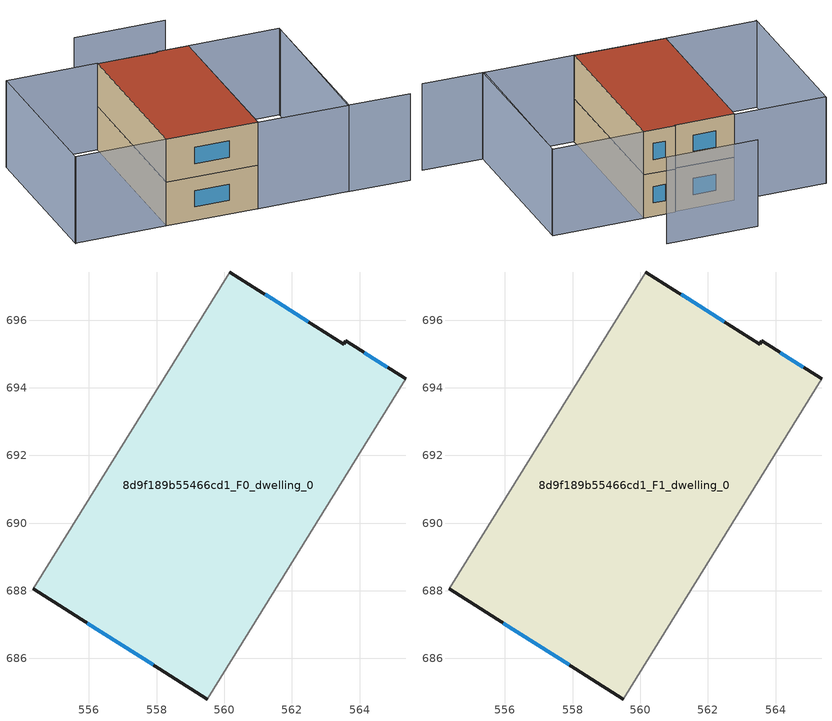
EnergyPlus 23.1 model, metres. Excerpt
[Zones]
8d9f189b55466cd1_F0_dwelling_0
 floor ground (EU_floor_Construction): 563.59,695.39 565.37,694.26 559.5,684.8 554.35,688.05 560.16,697.42 563.53,695.29 z0
 wall outside (EU_wall_Construction): 565.37,694.26 563.59,695.39 563.53,695.29 560.16,697.42 / 554.35,688.05 559.5,684.8 z0:3
 wall adiabatic (EU_wall_Construction): 560.16,697.42 554.35,688.05 / 559.5,684.8 565.37,694.26 z0:3
 window (EU_Window_Construction): 562.48,695.96 561.21,696.76 / 564.82,694.62 564.14,695.04 / 555.96,687.04 557.9,685.81 z0.93:2.07
8d9f189b55466cd1_F1_dwelling_0
 floor to 8d9f189b55466cd1_F0_dwelling_0 (EU_floor_Construction): 563.59,695.39 565.37,694.26 559.5,684.8 554.35,688.05 560.16,697.42 563.53,695.29 z3
 wall outside (EU_wall_Construction): 565.37,694.26 563.59,695.39 563.53,695.29 560.16,697.42 / 554.35,688.05 559.5,684.8 z3:6
 wall adiabatic (EU_wall_Construction): 560.16,697.42 554.35,688.05 / 559.5,684.8 565.37,694.26 z3:6
 window (EU_Window_Construction): 562.48,695.96 561.21,696.76 / 564.82,694.62 564.14,695.04 / 555.96,687.04 557.9,685.81 z3.93:5.07
 roof outside (EU_roof_Construction): 559.5,684.8 565.37,694.26 563.59,695.39 563.53,695.29 560.16,697.42 554.35,688.05 z6
shading: 555.01,700.69 549.12,691.18 / 568.08,679.39 564.58,681.6 / 564.58,681.6 570.52,691.01 / 567.33,697.42 562.15,700.64 / 549.17,691.27 555,700.68 / 555,700.68 560.18,697.47 / 560.18,697.47 554.35,688.05 / 554.35,688.05 549.17,691.27 / 559.48,684.76 565.37,694.27 / 565.37,694.27 570.55,691.05 / 570.55,691.05 564.66,681.55 / 564.66,681.55 559.48,684.76 z0:6
[Building]
EU S2 Campaign: North Axis=0; Terrain=City; Solar Distribution=FullExterior
[Site:Location]
Montreal-Trudeau.Intl.AP: Latitude=45.4667; Longitude=-73.75; Time Zone=-5; Elevation=36
[SizingPeriod:WeatherFileDays]
AnnualSizingPeriod: Begin Month=1; Begin Day of Month=1; End Month=12; End Day of Month=31; Day of Week for Start Day=Monday; Use Weather File Daylight Saving Period=No; Use Weather File Rain and Snow Indicators=No
[MATERIAL]
EU_InternalMass_Material: Roughness=MediumRough; Thickness=0.1; Conductivity=1; Density=1800; Specific Heat=900; Thermal Absorptance=0.9; Solar Absorptance=0.7; Visible Absorptance=0.7
[MATERIAL:NOMASS] Roughness=MediumRough; Thermal Absorptance=0.9; Solar Absorptance=0.7; Visible Absorptance=0.7
Name | Thermal Resistance
EU_wall_NoMass; EU_floor_NoMass | 1.51479
EU_roof_NoMass | 2.84114
[WINDOWMATERIAL:SIMPLEGLAZINGSYSTEM]
EU_Window_SimpleGlazing: UFactor=3.53504; Solar Heat Gain Coefficient=0.8; Visible Transmittance=0.8
[CONSTRUCTION]
EU_wall_Construction: EU_wall_NoMass
EU_roof_Construction: EU_roof_NoMass
EU_floor_Construction: EU_floor_NoMass
EU_Window_Construction: EU_Window_SimpleGlazing
EU_InternalMass_Construction: EU_InternalMass_Material
[ZONE] Type=1; Multiplier=1; Ceiling Height=autocalculate; Floor Area=autocalculate; Part of Total Floor Area=Yes
Name | Volume
8d9f189b55466cd1_F0_dwelling_0 | 202.257
8d9f189b55466cd1_F1_dwelling_0 | 202.26
[INTERNALMASS] Construction=EU_InternalMass_Construction; Surface Area=67.4193
Name | Zone or ZoneList
8d9f189b55466cd1_F0_dwelling_0_EU_InternalMass | 8d9f189b55466cd1_F0_dwelling_0
8d9f189b55466cd1_F1_dwelling_0_EU_InternalMass | 8d9f189b55466cd1_F1_dwelling_0
[OTHEREQUIPMENT] Fuel Type=Electricity; Design Level Calculation Method=Watts/Area; Power per Zone Floor Area=1; Fraction Latent=0; Fraction Radiant=0; Fraction Lost=0; Carbon Dioxide Generation Rate=0; EndUse Subcategory=EU_Step8_InternalGains
Name | Zone or ZoneList or Space or SpaceList | Schedule
EU_Step8_InternalGain_8d9f189b55466cd1_F0_dwelling_0_f000 | 8d9f189b55466cd1_F0_dwelling_0 | EU_Step8_GainSchedule_8d9f189b55466cd1_F0_dwelling_0_f000
EU_Step8_InternalGain_8d9f189b55466cd1_F1_dwelling_0_f000 | 8d9f189b55466cd1_F1_dwelling_0 | EU_Step8_GainSchedule_8d9f189b55466cd1_F1_dwelling_0_f000
[ZONEVENTILATION:DESIGNFLOWRATE] Schedule=EU_AlwaysOn; Design Flow Rate Calculation Method=AirChanges/Hour; Air Changes per Hour=0.775154; Ventilation Type=Natural; Fan Pressure Rise=0; Fan Total Efficiency=1; Constant Term Coefficient=1; Temperature Term Coefficient=0; Velocity Term Coefficient=0; Velocity Squared Term Coefficient=0; Minimum Indoor Temperature=-100; Maximum Indoor Temperature=100; Delta Temperature=-100; Minimum Outdoor Temperature=-100; Maximum Outdoor Temperature=100; Maximum Wind Speed=40
Name | Zone or ZoneList or Space or SpaceList
EU_ConstantAir_8d9f189b55466cd1_F0_dwelling_0 | 8d9f189b55466cd1_F0_dwelling_0
EU_ConstantAir_8d9f189b55466cd1_F1_dwelling_0 | 8d9f189b55466cd1_F1_dwelling_0
[HVACTEMPLATE:THERMOSTAT] Constant Heating Setpoint=20; Constant Cooling Setpoint=50
EU_HeatOnly_8d9f189b55466cd1_F0_dwelling_0; EU_HeatOnly_8d9f189b55466cd1_F1_dwelling_0
[HVACTEMPLATE:ZONE:IDEALLOADSAIRSYSTEM] System Availability Schedule=EU_AlwaysOn; Maximum Heating Supply Air Temperature=50; Minimum Cooling Supply Air Temperature=13; Maximum Heating Supply Air Humidity Ratio=0.0156; Minimum Cooling Supply Air Humidity Ratio=0.0077; Heating Limit=NoLimit; Cooling Limit=NoLimit; Heating Availability Schedule=EU_AlwaysOn; Cooling Availability Schedule=EU_CoolingOff; Dehumidification Control Type=ConstantSensibleHeatRatio; Cooling Sensible Heat Ratio=0.7; Dehumidification Setpoint=60; Humidification Control Type=None; Humidification Setpoint=30; Outdoor Air Method=None; Outdoor Air Flow Rate per Person=0.00944; Outdoor Air Flow Rate per Zone Floor Area=0; Outdoor Air Flow Rate per Zone=0; Demand Controlled Ventilation Type=None; Outdoor Air Economizer Type=NoEconomizer; Heat Recovery Type=None; Sensible Heat Recovery Effectiveness=0.7; Latent Heat Recovery Effectiveness=0.65
Name | Template Thermostat
8d9f189b55466cd1_F0_dwelling_0 | EU_HeatOnly_8d9f189b55466cd1_F0_dwelling_0
8d9f189b55466cd1_F1_dwelling_0 | EU_HeatOnly_8d9f189b55466cd1_F1_dwelling_0
[SIZING:ZONE] Zone Cooling Design Supply Air Temperature Input Method=SupplyAirTemperature; Zone Cooling Design Supply Air Temperature=13; Zone Heating Design Supply Air Temperature Input Method=SupplyAirTemperature; Zone Heating Design Supply Air Temperature=50; Zone Cooling Design Supply Air Humidity Ratio=0.008; Zone Heating Design Supply Air Humidity Ratio=0.008; Cooling Design Air Flow Method=DesignDay; Cooling Design Air Flow Rate=0; Cooling Minimum Air Flow per Zone Floor Area=0.000762; Cooling Minimum Air Flow=0; Cooling Minimum Air Flow Fraction=0.2; Heating Design Air Flow Method=DesignDay; Heating Design Air Flow Rate=0; Heating Maximum Air Flow per Zone Floor Area=0.002032; Heating Maximum Air Flow=0.141576; Heating Maximum Air Flow Fraction=0.3; Account for Dedicated Outdoor Air System=No; Dedicated Outdoor Air System Control Strategy=NeutralSupplyAir; Dedicated Outdoor Air Low Setpoint Temperature for Design=autosize; Dedicated Outdoor Air High Setpoint Temperature for Design=autosize; Zone Load Sizing Method=Sensible Load Only No Latent Load; Zone Latent Cooling Design Supply Air Humidity Ratio Input Method=HumidityRatioDifference; Zone Cooling Design Supply Air Humidity Ratio Difference=0.005; Zone Latent Heating Design Supply Air Humidity Ratio Input Method=HumidityRatioDifference; Zone Humidification Design Supply Air Humidity Ratio Difference=0.005
8d9f189b55466cd1_F0_dwelling_0; 8d9f189b55466cd1_F1_dwelling_0
[SCHEDULE:CONSTANT]
Name | Hourly Value
EU_AlwaysOn | 1
EU_CoolingOff | 0
[SCHEDULE:FILE] Column Number=1; Rows to Skip at Top=0; Number of Hours of Data=8760; Column Separator=Comma; Interpolate to Timestep=No; Minutes per Item=60; Adjust Schedule for Daylight Savings=Yes
Name | File
EU_Step8_GainSchedule_8d9f189b55466cd1_F0_dwelling_0_f000 | ../../schedules/8d9f189b55466cd1/8d9f189b55466cd1_F0_dwelling_0_f000_gain.csv
EU_Step8_GainSchedule_8d9f189b55466cd1_F1_dwelling_0_f000 | ../../schedules/8d9f189b55466cd1/8d9f189b55466cd1_F1_dwelling_0_f000_gain.csv
